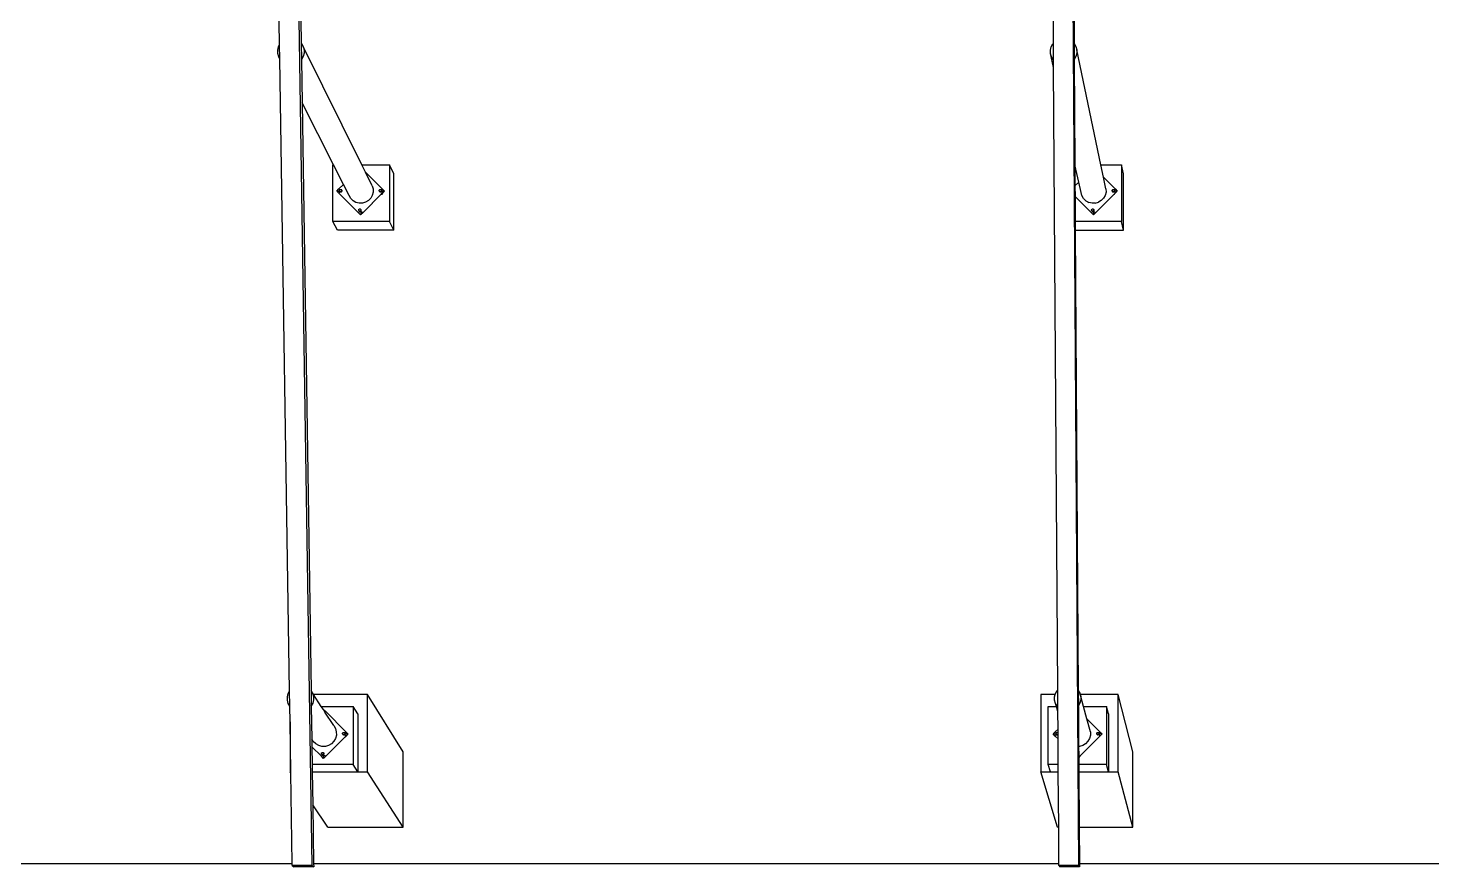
# Model space of a CAD drawing. Extents: x -1616 to 1629, y -1713 to 1708.
# Drawn here: x -571.8 to -75.1, y 666.4 to 963 of the extents above; entities that cross this region are included whole.
import ezdxf

# ---------------------------------------------------------------- set-up
doc = ezdxf.new("R2010")
doc.units = 0
doc.header["$MEASUREMENT"] = 0
doc.layers.get('0').update_dxf_attribs({"linetype": 'CONTINUOUS'})

msp = doc.modelspace()

# ---------------------------------------------------------------- linework, layer by layer
for p, q in [((-471.34, 666.84), (-487.32, 1707.98)), ((-200.1, 666.84), (-206.89, 1707.98)), ((-482.85, 956.99), (-486.38, 1184.23)), ((-477.88, 1131.37), (-475.22, 957.64)), ((-209.05, 957.62), (-210.12, 1116.12)), ((-202.69, 1102.55), (-201.75, 957.55)), ((-483.48, 955.21), (-483.18, 956.39)), ((-483.47, 953.98), (-483.48, 955.21)), ((-483.13, 952.8), (-483.47, 953.98)), ((-483.18, 956.39), (-482.85, 956.99)), ((-482.77, 952.19), (-482.85, 956.99)), ((-475.22, 957.64), (-475.13, 957.55)), ((-475.22, 957.64), (-475.13, 951.77)), ((-475.13, 957.55), (-474.51, 956.5)), ((-474.51, 956.5), (-474.18, 955.32)), ((-453.74, 914.63), (-474.51, 956.5)), ((-474.16, 954.1), (-474.46, 952.91)), ((-474.18, 955.32), (-474.16, 954.1)), ((-210.1, 955.21), (-209.8, 956.39)), ((-210.09, 953.98), (-210.1, 955.21)), ((-209.76, 952.8), (-210.09, 953.98)), ((-208.99, 949), (-210.09, 953.98)), ((-209.8, 956.39), (-209.2, 957.46)), ((-209.2, 957.46), (-209.05, 957.62)), ((-209.01, 951.63), (-209.05, 957.62)), ((-201.75, 957.55), (-201.13, 956.5)), ((-201.75, 957.55), (-201.71, 951.81)), ((-201.13, 956.5), (-200.8, 955.32)), ((-200.78, 954.1), (-201.08, 952.91)), ((-200.8, 955.32), (-200.78, 954.1)), ((-192.24, 914.63), (-200.8, 955.32)), ((-482.77, 952.19), (-483.13, 952.8)), ((-482.77, 952.08), (-483.13, 952.8)), ((-482.77, 952.08), (-482.77, 952.19)), ((-479.29, 728.63), (-482.77, 952.08)), ((-475.06, 951.84), (-475.13, 951.77)), ((-475.13, 951.77), (-474.9, 936.56)), ((-474.46, 952.91), (-475.06, 951.84)), ((-209.13, 951.75), (-209.76, 952.8)), ((-209.01, 951.63), (-209.13, 951.75)), ((-208.99, 949), (-209.01, 951.63)), ((-207.51, 729.03), (-208.99, 949)), ((-201.68, 951.84), (-201.71, 951.81)), ((-201.71, 951.81), (-201.47, 914.87)), ((-201.08, 952.91), (-201.68, 951.84)), ((-463.78, 914.63), (-474.9, 936.56)), ((-474.9, 936.56), (-471.72, 728.76)), ((-464.01, 914.63), (-463.78, 914.63)), ((-464.01, 894.62), (-464.01, 914.63)), ((-460.25, 907.68), (-463.78, 914.63)), ((-453.74, 914.63), (-444, 914.63)), ((-452.47, 912.07), (-453.74, 914.63)), ((-444, 914.63), (-444, 894.62)), ((-442.45, 911.43), (-444, 914.63)), ((-201.42, 914.63), (-201.47, 914.87)), ((-201.47, 914.87), (-201.47, 914.63)), ((-201.47, 914.63), (-201.42, 914.63)), ((-201.47, 914.63), (-201.42, 907.21)), ((-200.08, 908.55), (-201.42, 914.63)), ((-192.24, 914.63), (-184.94, 914.63)), ((-191.32, 910.23), (-192.24, 914.63)), ((-184.94, 914.63), (-184.94, 894.62)), ((-184.3, 911.43), (-184.94, 914.63)), ((-452.47, 912.07), (-446.49, 906.1)), ((-450.07, 907.25), (-452.47, 912.07)), ((-442.45, 891.49), (-442.45, 911.43)), ((-191.32, 910.23), (-187.19, 906.1)), ((-190.46, 906.13), (-191.32, 910.23)), ((-184.3, 891.49), (-184.3, 911.43)), ((-462.58, 905.36), (-461.83, 906.1)), ((-461.83, 904.62), (-462.58, 905.36)), ((-462.57, 905.34), (-462.58, 905.36)), ((-462.58, 905.36), (-461.57, 905.36)), ((-461.82, 904.59), (-462.57, 905.34)), ((-461.83, 906.1), (-460.25, 907.68)), ((-461.67, 905.88), (-461.83, 906.1)), ((-461.83, 904.62), (-461.67, 904.83)), ((-461.82, 904.59), (-461.83, 904.62)), ((-454.91, 897.69), (-461.83, 904.62)), ((-454.89, 897.67), (-461.82, 904.59)), ((-461.57, 905.66), (-461.67, 905.88)), ((-461.67, 904.83), (-461.56, 905.09)), ((-461.6, 905.53), (-461.59, 905.63)), ((-461.59, 905.42), (-461.6, 905.53)), ((-461.59, 905.63), (-461.57, 905.66)), ((-461.55, 905.32), (-461.59, 905.42)), ((-461.58, 905.41), (-461.58, 905.37)), ((-461.58, 905.37), (-461.57, 905.36)), ((-461.57, 905.66), (-461.55, 905.73)), ((-461.57, 905.36), (-461.56, 905.36)), ((-461.57, 905.36), (-461.53, 905.27)), ((-461.56, 905.09), (-461.53, 905.3)), ((-461.55, 905.73), (-461.48, 905.81)), ((-461.54, 905.32), (-461.55, 905.32)), ((-461.54, 905.32), (-461.54, 905.31)), ((-461.54, 905.31), (-461.54, 905.32)), ((-461.53, 905.31), (-461.54, 905.31)), ((-461.54, 905.31), (-461.53, 905.3)), ((-461.53, 905.31), (-461.54, 905.31)), ((-461.52, 905.28), (-461.53, 905.31)), ((-461.48, 905.24), (-461.53, 905.31)), ((-461.53, 905.31), (-461.53, 905.31)), ((-461.53, 905.3), (-461.53, 905.31)), ((-461.53, 905.3), (-461.52, 905.27)), ((-461.52, 905.28), (-461.53, 905.3)), ((-461.53, 905.3), (-461.53, 905.3)), ((-461.53, 905.27), (-461.48, 905.2)), ((-461.47, 905.21), (-461.52, 905.28)), ((-461.52, 905.27), (-461.46, 905.18)), ((-461.48, 905.81), (-461.4, 905.87)), ((-461.45, 905.22), (-461.48, 905.24)), ((-461.48, 905.2), (-461.47, 905.19)), ((-461.47, 905.21), (-461.45, 905.22)), ((-461.46, 905.2), (-461.47, 905.21)), ((-461.47, 905.19), (-461.38, 905.12)), ((-461.47, 905.19), (-461.47, 905.19)), ((-461.38, 905.13), (-461.46, 905.2)), ((-461.46, 905.18), (-461.37, 905.12)), ((-461.4, 905.18), (-461.45, 905.22)), ((-461.4, 905.87), (-461.3, 905.91)), ((-461.3, 905.14), (-461.4, 905.18)), ((-461.28, 905.09), (-461.38, 905.13)), ((-461.38, 905.12), (-461.28, 905.08)), ((-461.27, 905.08), (-461.37, 905.12)), ((-461.3, 905.91), (-461.2, 905.93)), ((-461.2, 905.12), (-461.3, 905.14)), ((-461.17, 905.08), (-461.28, 905.09)), ((-461.28, 905.08), (-461.28, 905.08)), ((-461.28, 905.08), (-461.17, 905.07)), ((-461.27, 905.08), (-461.16, 905.06)), ((-461.2, 905.93), (-461.09, 905.91)), ((-461.09, 905.14), (-461.2, 905.12)), ((-461.17, 905.08), (-461.17, 905.13)), ((-461.07, 905.09), (-461.17, 905.08)), ((-461.17, 905.08), (-461.17, 905.08)), ((-461.17, 905.07), (-461.07, 905.08)), ((-461.17, 905.07), (-461.17, 905.08)), ((-461.16, 905.06), (-461.05, 905.08)), ((-461.09, 905.91), (-461, 905.87)), ((-461, 905.18), (-461.09, 905.14)), ((-460.98, 905.13), (-461.07, 905.09)), ((-461.07, 905.08), (-460.97, 905.12)), ((-461.05, 905.08), (-460.95, 905.12)), ((-461, 905.87), (-460.91, 905.81)), ((-460.91, 905.24), (-461, 905.18)), ((-460.98, 905.13), (-460.89, 905.2)), ((-460.97, 905.12), (-460.88, 905.19)), ((-460.95, 905.12), (-460.87, 905.18)), ((-460.91, 905.81), (-460.91, 905.8)), ((-460.87, 905.77), (-460.91, 905.8)), ((-460.91, 905.8), (-460.85, 905.73)), ((-460.85, 905.32), (-460.91, 905.24)), ((-460.82, 905.28), (-460.89, 905.2)), ((-460.81, 905.69), (-460.88, 905.78)), ((-460.88, 905.19), (-460.81, 905.27)), ((-460.83, 905.68), (-460.85, 905.73)), ((-460.85, 905.73), (-460.84, 905.69)), ((-460.81, 905.42), (-460.85, 905.32)), ((-460.84, 905.69), (-460.83, 905.68)), ((-460.84, 905.69), (-460.81, 905.63)), ((-460.83, 905.68), (-460.79, 905.59)), ((-460.82, 905.28), (-460.79, 905.37)), ((-460.77, 905.59), (-460.81, 905.69)), ((-460.81, 905.63), (-460.79, 905.53)), ((-460.79, 905.53), (-460.81, 905.42)), ((-460.81, 905.27), (-460.77, 905.37)), ((-460.79, 905.59), (-460.77, 905.48)), ((-460.77, 905.48), (-460.79, 905.38)), ((-460.79, 905.37), (-460.79, 905.38)), ((-460.76, 905.48), (-460.77, 905.59)), ((-460.77, 905.37), (-460.76, 905.48)), ((-460.77, 905.37), (-460.77, 905.37)), ((-458.26, 903.74), (-460.25, 907.68)), ((-446.49, 904.62), (-453.42, 897.69)), ((-446.86, 904.22), (-453.41, 897.67)), ((-450.07, 907.25), (-449.76, 906.13)), ((-449.74, 904.96), (-450.03, 903.84)), ((-449.76, 906.13), (-449.74, 904.96)), ((-447.6, 905.51), (-447.58, 905.62)), ((-447.58, 905.41), (-447.6, 905.51)), ((-447.58, 905.62), (-447.54, 905.71)), ((-447.54, 905.31), (-447.58, 905.41)), ((-447.58, 905.4), (-447.57, 905.36)), ((-447.57, 905.36), (-447.53, 905.26)), ((-447.54, 905.71), (-447.48, 905.8)), ((-447.52, 905.27), (-447.54, 905.31)), ((-447.53, 905.3), (-447.54, 905.31)), ((-447.52, 905.27), (-447.53, 905.3)), ((-447.48, 905.23), (-447.53, 905.3)), ((-447.53, 905.26), (-447.47, 905.19)), ((-447.46, 905.2), (-447.52, 905.27)), ((-447.48, 905.8), (-447.39, 905.86)), ((-447.45, 905.21), (-447.48, 905.23)), ((-447.47, 905.19), (-447.48, 905.18)), ((-447.48, 905.18), (-447.47, 905.18)), ((-447.46, 905.2), (-447.47, 905.19)), ((-447.47, 905.19), (-447.47, 905.18)), ((-447.47, 905.18), (-447.39, 905.12)), ((-447.47, 905.18), (-447.47, 905.17)), ((-447.47, 905.17), (-447.38, 905.11)), ((-447.45, 905.21), (-447.46, 905.2)), ((-447.46, 905.18), (-447.46, 905.2)), ((-447.37, 905.12), (-447.46, 905.18)), ((-447.39, 905.16), (-447.45, 905.21)), ((-447.39, 905.86), (-447.3, 905.9)), ((-447.3, 905.12), (-447.39, 905.16)), ((-447.39, 905.12), (-447.29, 905.08)), ((-447.38, 905.11), (-447.28, 905.07)), ((-447.28, 905.08), (-447.37, 905.12)), ((-447.3, 905.9), (-447.19, 905.91)), ((-447.19, 905.11), (-447.3, 905.12)), ((-447.29, 905.08), (-447.18, 905.06)), ((-447.17, 905.07), (-447.28, 905.08)), ((-447.28, 905.07), (-447.17, 905.05)), ((-447.19, 905.91), (-447.09, 905.9)), ((-447.09, 905.12), (-447.19, 905.11)), ((-447.18, 905.06), (-447.17, 905.06)), ((-447.17, 905.07), (-447.17, 905.11)), ((-447.07, 905.08), (-447.17, 905.07)), ((-447.17, 905.06), (-447.07, 905.08)), ((-447.17, 905.06), (-447.17, 905.07)), ((-447.17, 905.05), (-447.06, 905.07)), ((-447.17, 905.05), (-447.17, 905.06)), ((-447.09, 905.9), (-446.99, 905.86)), ((-446.99, 905.16), (-447.09, 905.12)), ((-446.97, 905.12), (-447.07, 905.08)), ((-447.07, 905.08), (-447.07, 905.08)), ((-447.06, 905.07), (-446.96, 905.11)), ((-446.99, 905.86), (-446.91, 905.8)), ((-446.91, 905.23), (-446.99, 905.16)), ((-446.97, 905.12), (-446.89, 905.18)), ((-446.96, 905.11), (-446.88, 905.17)), ((-446.91, 905.8), (-446.89, 905.78)), ((-446.84, 905.31), (-446.91, 905.23)), ((-446.89, 905.77), (-446.89, 905.78)), ((-446.89, 905.78), (-446.84, 905.71)), ((-446.82, 905.69), (-446.89, 905.77)), ((-446.82, 905.27), (-446.89, 905.18)), ((-446.81, 905.68), (-446.88, 905.76)), ((-446.88, 905.17), (-446.81, 905.26)), ((-446.48, 904.59), (-446.86, 904.22)), ((-446.86, 904.22), (-446.76, 904.21)), ((-446.82, 905.67), (-446.84, 905.71)), ((-446.84, 905.71), (-446.83, 905.68)), ((-446.8, 905.41), (-446.84, 905.31)), ((-446.83, 905.68), (-446.82, 905.67)), ((-446.83, 905.68), (-446.8, 905.62)), ((-446.78, 905.59), (-446.82, 905.69)), ((-446.82, 905.67), (-446.78, 905.57)), ((-446.8, 905.33), (-446.82, 905.27)), ((-446.77, 905.58), (-446.81, 905.68)), ((-446.81, 905.26), (-446.77, 905.36)), ((-446.8, 905.62), (-446.79, 905.51)), ((-446.78, 905.53), (-446.8, 905.36)), ((-446.79, 905.51), (-446.8, 905.41)), ((-446.8, 905.36), (-446.8, 905.33)), ((-446.78, 905.36), (-446.8, 905.33)), ((-446.8, 905.33), (-446.76, 905.09)), ((-446.78, 905.36), (-446.79, 905.36)), ((-446.77, 905.55), (-446.78, 905.59)), ((-446.78, 905.57), (-446.78, 905.53)), ((-446.77, 905.55), (-446.78, 905.53)), ((-446.78, 905.53), (-446.77, 905.47)), ((-446.78, 905.37), (-446.76, 905.48)), ((-446.77, 905.47), (-446.78, 905.36)), ((-446.78, 905.36), (-446.78, 905.37)), ((-446.78, 905.36), (-446.78, 905.36)), ((-446.77, 905.36), (-446.78, 905.36)), ((-446.76, 905.63), (-446.77, 905.55)), ((-446.75, 905.47), (-446.77, 905.58)), ((-446.76, 905.48), (-446.77, 905.55)), ((-446.77, 905.36), (-446.75, 905.47)), ((-445.75, 905.36), (-446.77, 905.36)), ((-446.77, 905.36), (-446.77, 905.36)), ((-446.66, 905.88), (-446.76, 905.63)), ((-446.76, 905.09), (-446.66, 904.83)), ((-446.76, 904.21), (-446.65, 904.22)), ((-446.49, 906.1), (-446.66, 905.88)), ((-446.66, 904.83), (-446.49, 904.62)), ((-446.65, 904.22), (-446.55, 904.26)), ((-446.55, 904.26), (-446.46, 904.33)), ((-446.49, 906.1), (-445.75, 905.36)), ((-445.75, 905.36), (-446.49, 904.62)), ((-446.48, 904.59), (-446.49, 904.62)), ((-446.36, 904.72), (-446.48, 904.59)), ((-446.46, 904.33), (-446.4, 904.41)), ((-446.4, 904.41), (-446.38, 904.46)), ((-446.38, 904.46), (-446.36, 904.52)), ((-445.74, 905.34), (-446.36, 904.72)), ((-446.34, 904.62), (-446.36, 904.72)), ((-446.36, 904.52), (-446.34, 904.62)), ((-445.74, 905.34), (-445.75, 905.36)), ((-201.42, 907.21), (-200.08, 908.55)), ((-201.42, 907.21), (-201.4, 903.48)), ((-199.27, 904.85), (-200.08, 908.55)), ((-198.95, 903.74), (-199.27, 904.85)), ((-187.19, 904.62), (-194.12, 897.69)), ((-187.54, 904.24), (-194.12, 897.67)), ((-190.44, 904.96), (-190.73, 903.84)), ((-190.46, 906.13), (-190.44, 904.96)), ((-188.28, 905.51), (-188.29, 905.47)), ((-188.29, 905.47), (-188.27, 905.36)), ((-188.28, 905.51), (-188.27, 905.62)), ((-188.27, 905.41), (-188.28, 905.51)), ((-188.27, 905.62), (-188.23, 905.71)), ((-188.26, 905.36), (-188.27, 905.41)), ((-188.26, 905.4), (-188.27, 905.41)), ((-188.27, 905.36), (-188.23, 905.26)), ((-188.26, 905.36), (-188.26, 905.4)), ((-188.23, 905.31), (-188.26, 905.4)), ((-188.22, 905.27), (-188.26, 905.36)), ((-188.23, 905.71), (-188.16, 905.8)), ((-188.16, 905.23), (-188.23, 905.31)), ((-188.23, 905.26), (-188.17, 905.19)), ((-188.16, 905.2), (-188.22, 905.27)), ((-188.16, 905.2), (-188.17, 905.19)), ((-188.17, 905.19), (-188.17, 905.18)), ((-188.17, 905.19), (-188.17, 905.18)), ((-188.17, 905.18), (-188.17, 905.18)), ((-188.17, 905.18), (-188.09, 905.12)), ((-188.17, 905.18), (-188.16, 905.17)), ((-188.16, 905.8), (-188.08, 905.86)), ((-188.14, 905.21), (-188.16, 905.23)), ((-188.14, 905.21), (-188.16, 905.2)), ((-188.15, 905.18), (-188.16, 905.2)), ((-188.16, 905.17), (-188.08, 905.11)), ((-188.07, 905.12), (-188.15, 905.18)), ((-188.08, 905.16), (-188.14, 905.21)), ((-188.09, 905.12), (-187.99, 905.08)), ((-188.08, 905.86), (-187.98, 905.9)), ((-187.98, 905.12), (-188.08, 905.16)), ((-188.08, 905.11), (-187.98, 905.07)), ((-187.97, 905.08), (-188.07, 905.12)), ((-187.99, 905.08), (-187.88, 905.06)), ((-187.98, 905.9), (-187.88, 905.91)), ((-187.88, 905.11), (-187.98, 905.12)), ((-187.98, 905.07), (-187.87, 905.05)), ((-187.87, 905.07), (-187.97, 905.08)), ((-187.88, 905.91), (-187.77, 905.9)), ((-187.77, 905.12), (-187.88, 905.11)), ((-187.88, 905.06), (-187.87, 905.06)), ((-187.87, 905.07), (-187.87, 905.11)), ((-187.77, 905.08), (-187.87, 905.07)), ((-187.87, 905.06), (-187.77, 905.08)), ((-187.87, 905.06), (-187.87, 905.07)), ((-187.87, 905.05), (-187.76, 905.07)), ((-187.87, 905.05), (-187.87, 905.06)), ((-187.77, 905.9), (-187.68, 905.86)), ((-187.68, 905.16), (-187.77, 905.12)), ((-187.67, 905.12), (-187.77, 905.08)), ((-187.77, 905.08), (-187.77, 905.08)), ((-187.76, 905.07), (-187.66, 905.11)), ((-187.68, 905.86), (-187.59, 905.8)), ((-187.59, 905.23), (-187.68, 905.16)), ((-187.67, 905.12), (-187.59, 905.18)), ((-187.66, 905.11), (-187.58, 905.17)), ((-187.59, 905.8), (-187.53, 905.71)), ((-187.53, 905.31), (-187.59, 905.23)), ((-187.52, 905.27), (-187.59, 905.18)), ((-187.58, 905.17), (-187.51, 905.26)), ((-187.32, 904.46), (-187.54, 904.24)), ((-187.54, 904.24), (-187.49, 904.26)), ((-187.53, 905.71), (-187.52, 905.69)), ((-187.49, 905.4), (-187.53, 905.31)), ((-187.52, 905.69), (-187.49, 905.62)), ((-187.51, 905.68), (-187.52, 905.69)), ((-187.5, 905.33), (-187.52, 905.27)), ((-187.47, 905.58), (-187.51, 905.68)), ((-187.51, 905.26), (-187.47, 905.36)), ((-187.49, 905.4), (-187.5, 905.36)), ((-187.5, 905.36), (-187.5, 905.33)), ((-187.48, 905.36), (-187.5, 905.33)), ((-187.5, 905.33), (-187.46, 905.09)), ((-187.48, 905.57), (-187.49, 905.62)), ((-187.48, 905.59), (-187.49, 905.62)), ((-187.49, 905.62), (-187.49, 905.58)), ((-187.49, 905.58), (-187.48, 905.57)), ((-187.49, 905.58), (-187.48, 905.52)), ((-187.48, 905.51), (-187.49, 905.41)), ((-187.49, 905.41), (-187.49, 905.4)), ((-187.48, 905.36), (-187.49, 905.36)), ((-187.49, 904.26), (-187.41, 904.33)), ((-187.47, 905.55), (-187.48, 905.59)), ((-187.48, 905.57), (-187.48, 905.53)), ((-187.47, 905.55), (-187.48, 905.53)), ((-187.48, 905.53), (-187.47, 905.47)), ((-187.48, 905.53), (-187.48, 905.52)), ((-187.48, 905.52), (-187.48, 905.51)), ((-187.48, 905.37), (-187.46, 905.48)), ((-187.47, 905.47), (-187.48, 905.36)), ((-187.48, 905.36), (-187.48, 905.37)), ((-187.48, 905.36), (-187.48, 905.36)), ((-187.47, 905.36), (-187.48, 905.36)), ((-187.46, 905.63), (-187.47, 905.55)), ((-187.45, 905.47), (-187.47, 905.58)), ((-187.46, 905.48), (-187.47, 905.55)), ((-187.47, 905.36), (-187.45, 905.47)), ((-186.45, 905.36), (-187.47, 905.36)), ((-187.47, 905.36), (-187.47, 905.36)), ((-187.36, 905.88), (-187.46, 905.63)), ((-187.46, 905.09), (-187.36, 904.83)), ((-187.41, 904.33), (-187.34, 904.41)), ((-187.19, 906.1), (-187.36, 905.88)), ((-187.36, 904.83), (-187.19, 904.62)), ((-187.34, 904.41), (-187.32, 904.46)), ((-187.19, 904.59), (-187.32, 904.46)), ((-187.19, 906.1), (-186.45, 905.36)), ((-186.45, 905.36), (-187.19, 904.62)), ((-186.45, 905.34), (-187.19, 904.59)), ((-187.19, 904.59), (-187.19, 904.62)), ((-186.45, 905.34), (-186.45, 905.36)), ((-457.66, 902.74), (-458.26, 903.74)), ((-456.83, 901.93), (-457.66, 902.74)), ((-455.82, 901.36), (-456.83, 901.93)), ((-454.69, 901.07), (-455.82, 901.36)), ((-453.53, 901.08), (-454.69, 901.07)), ((-454.66, 898.98), (-454.56, 899.02)), ((-454.56, 899.02), (-454.46, 899.04)), ((-454.46, 899.04), (-454.35, 899.02)), ((-454.35, 899.02), (-454.26, 898.98)), ((-452.41, 901.4), (-453.53, 901.08)), ((-451.41, 901.99), (-452.41, 901.4)), ((-450.6, 902.82), (-451.41, 901.99)), ((-450.03, 903.84), (-450.6, 902.82)), ((-195.6, 897.69), (-201.4, 903.48)), ((-201.4, 903.48), (-201.4, 903.47)), ((-195.6, 897.67), (-201.4, 903.47)), ((-201.4, 903.47), (-201.34, 894.62)), ((-198.36, 902.74), (-198.95, 903.74)), ((-197.53, 901.93), (-198.36, 902.74)), ((-197.53, 901.93), (-196.51, 901.36)), ((-195.39, 901.07), (-196.51, 901.36)), ((-194.23, 901.08), (-195.39, 901.07)), ((-195.34, 898.98), (-195.25, 899.02)), ((-195.25, 899.02), (-195.14, 899.04)), ((-195.14, 899.04), (-195.04, 899.02)), ((-195.04, 899.02), (-194.94, 898.98)), ((-194.23, 901.08), (-193.11, 901.4)), ((-192.11, 901.99), (-193.11, 901.4)), ((-191.3, 902.82), (-192.11, 901.99)), ((-190.73, 903.84), (-191.3, 902.82)), ((-462.39, 891.49), (-464.01, 894.62)), ((-444, 894.62), (-464.01, 894.62)), ((-454.69, 897.85), (-454.91, 897.69)), ((-454.89, 897.67), (-454.91, 897.69)), ((-454.16, 896.95), (-454.91, 897.69)), ((-454.15, 896.92), (-454.89, 897.67)), ((-454.86, 898.64), (-454.85, 898.74)), ((-454.85, 898.53), (-454.86, 898.64)), ((-454.85, 898.74), (-454.81, 898.84)), ((-454.84, 898.52), (-454.85, 898.53)), ((-454.84, 898.52), (-454.84, 898.48)), ((-454.81, 898.44), (-454.84, 898.52)), ((-454.84, 898.48), (-454.8, 898.38)), ((-454.81, 898.84), (-454.74, 898.92)), ((-454.78, 898.39), (-454.81, 898.44)), ((-454.8, 898.42), (-454.81, 898.44)), ((-454.78, 898.39), (-454.8, 898.42)), ((-454.74, 898.35), (-454.8, 898.42)), ((-454.8, 898.38), (-454.73, 898.3)), ((-454.72, 898.31), (-454.78, 898.39)), ((-454.74, 898.92), (-454.66, 898.98)), ((-454.66, 898.29), (-454.74, 898.35)), ((-454.73, 898.3), (-454.64, 898.23)), ((-454.64, 898.24), (-454.72, 898.31)), ((-454.44, 897.96), (-454.69, 897.85)), ((-454.56, 898.25), (-454.66, 898.29)), ((-454.54, 898.2), (-454.64, 898.24)), ((-454.64, 898.23), (-454.54, 898.19)), ((-454.46, 898.23), (-454.56, 898.25)), ((-454.43, 898.19), (-454.54, 898.2)), ((-454.54, 898.19), (-454.43, 898.18)), ((-454.35, 898.25), (-454.46, 898.23)), ((-454.16, 897.99), (-454.44, 897.96)), ((-454.43, 898.19), (-454.43, 898.24)), ((-454.33, 898.2), (-454.43, 898.19)), ((-454.43, 898.18), (-454.33, 898.19)), ((-454.43, 898.18), (-454.43, 898.19)), ((-454.26, 898.29), (-454.35, 898.25)), ((-454.23, 898.24), (-454.33, 898.2)), ((-454.33, 898.19), (-454.23, 898.23)), ((-454.26, 898.98), (-454.17, 898.92)), ((-454.17, 898.35), (-454.26, 898.29)), ((-454.15, 898.31), (-454.23, 898.24)), ((-454.23, 898.23), (-454.14, 898.3)), ((-454.17, 898.92), (-454.11, 898.84)), ((-454.11, 898.44), (-454.17, 898.35)), ((-453.89, 897.96), (-454.16, 897.99)), ((-453.42, 897.69), (-454.16, 896.95)), ((-454.15, 896.92), (-454.16, 896.95)), ((-454.09, 898.39), (-454.15, 898.31)), ((-453.41, 897.67), (-454.15, 896.92)), ((-454.07, 898.8), (-454.14, 898.89)), ((-454.14, 898.3), (-454.07, 898.38)), ((-454.14, 898.3), (-454.14, 896.95)), ((-454.09, 898.79), (-454.11, 898.84)), ((-454.11, 898.84), (-454.1, 898.8)), ((-454.07, 898.53), (-454.11, 898.44)), ((-454.1, 898.8), (-454.09, 898.79)), ((-454.1, 898.8), (-454.07, 898.74)), ((-454.09, 898.79), (-454.05, 898.7)), ((-454.05, 898.49), (-454.09, 898.39)), ((-454.03, 898.7), (-454.07, 898.8)), ((-454.07, 898.74), (-454.05, 898.64)), ((-454.05, 898.64), (-454.07, 898.53)), ((-454.07, 898.38), (-454.03, 898.48)), ((-454.05, 898.7), (-454.03, 898.59)), ((-454.03, 898.59), (-454.05, 898.49)), ((-454.02, 898.59), (-454.03, 898.7)), ((-454.03, 898.48), (-454.02, 898.59)), ((-453.64, 897.85), (-453.89, 897.96)), ((-453.42, 897.69), (-453.64, 897.85)), ((-453.41, 897.67), (-453.42, 897.69)), ((-442.45, 891.49), (-444, 894.62)), ((-184.94, 894.62), (-201.34, 894.62)), ((-201.34, 894.62), (-201.32, 891.49)), ((-195.39, 897.85), (-195.6, 897.69)), ((-195.6, 897.67), (-195.6, 897.69)), ((-194.86, 896.95), (-195.6, 897.69)), ((-194.86, 896.92), (-195.6, 897.67)), ((-195.55, 898.64), (-195.53, 898.74)), ((-195.54, 898.63), (-195.55, 898.64)), ((-195.54, 898.63), (-195.55, 898.59)), ((-195.55, 898.59), (-195.54, 898.48)), ((-195.53, 898.53), (-195.54, 898.63)), ((-195.54, 898.48), (-195.49, 898.38)), ((-195.53, 898.74), (-195.49, 898.84)), ((-195.52, 898.49), (-195.53, 898.53)), ((-195.53, 898.52), (-195.53, 898.53)), ((-195.52, 898.49), (-195.53, 898.52)), ((-195.49, 898.44), (-195.53, 898.52)), ((-195.48, 898.39), (-195.52, 898.49)), ((-195.49, 898.84), (-195.43, 898.92)), ((-195.43, 898.35), (-195.49, 898.44)), ((-195.49, 898.38), (-195.43, 898.3)), ((-195.42, 898.31), (-195.48, 898.39)), ((-195.43, 898.92), (-195.34, 898.98)), ((-195.34, 898.29), (-195.43, 898.35)), ((-195.43, 898.3), (-195.34, 898.23)), ((-195.33, 898.24), (-195.42, 898.31)), ((-195.13, 897.96), (-195.39, 897.85)), ((-195.25, 898.25), (-195.34, 898.29)), ((-195.34, 898.23), (-195.24, 898.19)), ((-195.24, 898.2), (-195.33, 898.24)), ((-195.14, 898.23), (-195.25, 898.25)), ((-195.13, 898.19), (-195.24, 898.2)), ((-195.24, 898.19), (-195.13, 898.18)), ((-195.04, 898.25), (-195.14, 898.23)), ((-195.13, 898.19), (-195.13, 898.24)), ((-195.03, 898.2), (-195.13, 898.19)), ((-195.13, 898.18), (-195.03, 898.19)), ((-195.13, 898.18), (-195.13, 898.19)), ((-194.86, 897.99), (-195.13, 897.96)), ((-194.94, 898.29), (-195.04, 898.25)), ((-194.93, 898.24), (-195.03, 898.2)), ((-195.03, 898.19), (-194.93, 898.23)), ((-194.94, 898.98), (-194.86, 898.92)), ((-194.86, 898.35), (-194.94, 898.29)), ((-194.85, 898.31), (-194.93, 898.24)), ((-194.93, 898.23), (-194.84, 898.3)), ((-194.86, 898.92), (-194.79, 898.84)), ((-194.79, 898.44), (-194.86, 898.35)), ((-194.59, 897.96), (-194.86, 897.99)), ((-194.12, 897.69), (-194.86, 896.95)), ((-194.12, 897.67), (-194.86, 896.92)), ((-194.86, 896.92), (-194.86, 896.95)), ((-194.79, 898.39), (-194.85, 898.31)), ((-194.84, 898.3), (-194.77, 898.38)), ((-194.84, 898.3), (-194.84, 896.95)), ((-194.79, 898.84), (-194.79, 898.82)), ((-194.77, 898.8), (-194.79, 898.82)), ((-194.79, 898.82), (-194.75, 898.74)), ((-194.75, 898.53), (-194.79, 898.44)), ((-194.74, 898.49), (-194.79, 898.39)), ((-194.73, 898.7), (-194.77, 898.8)), ((-194.77, 898.38), (-194.73, 898.48)), ((-194.74, 898.7), (-194.75, 898.74)), ((-194.75, 898.74), (-194.75, 898.71)), ((-194.75, 898.71), (-194.74, 898.7)), ((-194.75, 898.71), (-194.74, 898.64)), ((-194.74, 898.64), (-194.75, 898.53)), ((-194.74, 898.7), (-194.73, 898.59)), ((-194.73, 898.59), (-194.74, 898.49)), ((-194.72, 898.59), (-194.73, 898.7)), ((-194.73, 898.48), (-194.72, 898.59)), ((-194.34, 897.85), (-194.59, 897.96)), ((-194.12, 897.69), (-194.34, 897.85)), ((-194.12, 897.67), (-194.12, 897.69)), ((-184.3, 891.49), (-184.94, 894.62)), ((-442.45, 891.49), (-462.39, 891.49)), ((-201.32, 891.49), (-200.26, 728.76)), ((-201.32, 891.49), (-184.3, 891.49)), ((-480.09, 726.56), (-479.79, 727.74)), ((-480.07, 725.34), (-480.09, 726.56)), ((-479.75, 724.17), (-480.07, 725.34)), ((-479.79, 727.74), (-479.29, 728.63)), ((-479.21, 723.26), (-479.29, 728.63)), ((-471.72, 728.75), (-471.73, 728.77)), ((-471.72, 728.76), (-471.72, 728.75)), ((-470.81, 727.37), (-471.72, 728.76)), ((-471.72, 728.75), (-471.63, 723.39)), ((-471.72, 728.75), (-471.72, 728.75)), ((-471.72, 728.75), (-471.18, 727.84)), ((-471.18, 727.84), (-470.85, 726.67)), ((-470.83, 725.46), (-471.13, 724.28)), ((-470.85, 726.67), (-470.83, 725.46)), ((-451.76, 727.37), (-470.81, 727.37)), ((-468.07, 723.13), (-470.81, 727.37)), ((-451.76, 700.01), (-451.76, 727.37)), ((-439.12, 707.02), (-451.76, 727.37)), ((-208.42, 727.37), (-213.54, 727.37)), ((-213.54, 727.37), (-213.54, 700.01)), ((-208.63, 726.56), (-208.42, 727.37)), ((-208.61, 725.34), (-208.63, 726.56)), ((-208.27, 724.15), (-208.61, 725.34)), ((-208.28, 724.17), (-208.61, 725.34)), ((-208.42, 727.37), (-208.33, 727.74)), ((-208.33, 727.74), (-207.73, 728.8)), ((-207.73, 728.8), (-207.51, 729.03)), ((-207.47, 722.93), (-207.51, 729.03)), ((-200.27, 728.77), (-200.26, 728.76)), ((-200.26, 728.76), (-199.72, 727.84)), ((-200.26, 728.75), (-200.23, 723.29)), ((-199.59, 727.37), (-199.72, 727.84)), ((-199.72, 727.84), (-199.58, 727.37)), ((-199.37, 725.46), (-199.67, 724.28)), ((-199.58, 727.37), (-199.59, 727.37)), ((-199.39, 726.64), (-199.59, 727.37)), ((-186.18, 727.37), (-199.58, 727.37)), ((-199.58, 727.37), (-199.39, 726.67)), ((-199.39, 726.67), (-199.39, 726.64)), ((-198.42, 723.13), (-199.39, 726.67)), ((-199.39, 726.64), (-199.37, 725.46)), ((-186.18, 700.01), (-186.18, 727.37)), ((-180.97, 707.02), (-186.18, 727.37)), ((-479.21, 723.26), (-479.75, 724.17)), ((-479.12, 717.66), (-479.21, 723.26)), ((-471.63, 723.39), (-471.73, 723.22)), ((-471.13, 724.28), (-471.63, 723.39)), ((-471.63, 723.06), (-471.45, 711.55)), ((-468.07, 723.13), (-456.83, 723.13)), ((-467.35, 722.01), (-468.07, 723.13)), ((-467.35, 722.01), (-467.3, 722.06)), ((-466.77, 721.12), (-467.35, 722.01)), ((-467.3, 722.06), (-466.53, 721.3)), ((-467.3, 722.06), (-467.3, 721.93)), ((-466.77, 721.12), (-466.76, 721.12)), ((-463.7, 716.37), (-466.77, 721.12)), ((-466.76, 721.12), (-466.53, 721.3)), ((-466.53, 721.3), (-459.4, 714.17)), ((-456.83, 723.13), (-456.83, 702.54)), ((-455.18, 720.53), (-456.83, 723.13)), ((-455.18, 720.53), (-455.18, 700.01)), ((-210.88, 723.13), (-207.98, 723.13)), ((-210.88, 702.54), (-210.88, 723.13)), ((-208.27, 724.15), (-208.28, 724.17)), ((-207.98, 723.13), (-208.28, 724.17)), ((-207.66, 723.13), (-208.27, 724.15)), ((-207.46, 721.29), (-207.98, 723.13)), ((-207.47, 722.93), (-207.66, 723.13)), ((-207.46, 721.29), (-207.47, 722.93)), ((-207.41, 715.14), (-207.46, 721.29)), ((-200.23, 723.29), (-200.27, 723.22)), ((-199.67, 724.28), (-200.23, 723.29)), ((-200.23, 723.06), (-200.13, 709)), ((-198.42, 723.13), (-190.29, 723.13)), ((-197.22, 718.79), (-198.42, 723.13)), ((-190.29, 723.13), (-190.29, 702.54)), ((-189.6, 720.53), (-190.29, 723.13)), ((-189.6, 720.53), (-189.6, 700.01)), ((-479.12, 717.66), (-479.12, 700.01)), ((-478.84, 700.01), (-479.12, 717.66)), ((-463.7, 716.37), (-463.09, 715.35)), ((-463.09, 715.35), (-462.76, 714.19)), ((-197.22, 718.79), (-192.61, 714.17)), ((-195.96, 714.19), (-197.22, 718.79)), ((-470.9, 710.71), (-471.45, 711.55)), ((-471.45, 711.55), (-471.41, 708.86)), ((-470.04, 709.87), (-470.9, 710.71)), ((-459.4, 712.64), (-466.53, 705.51)), ((-459.6, 712.41), (-466.52, 705.49)), ((-463.63, 710.8), (-464.46, 709.94)), ((-463.04, 711.84), (-463.63, 710.8)), ((-462.75, 713), (-463.04, 711.84)), ((-462.76, 714.19), (-462.75, 713)), ((-460.54, 713.55), (-460.52, 713.66)), ((-460.52, 713.45), (-460.54, 713.55)), ((-460.52, 713.66), (-460.48, 713.76)), ((-460.48, 713.35), (-460.52, 713.45)), ((-460.52, 713.43), (-460.52, 713.41)), ((-460.52, 713.41), (-460.47, 713.3)), ((-460.48, 713.76), (-460.42, 713.85)), ((-460.46, 713.31), (-460.48, 713.35)), ((-460.47, 713.32), (-460.48, 713.35)), ((-460.46, 713.31), (-460.47, 713.32)), ((-460.42, 713.26), (-460.47, 713.32)), ((-460.47, 713.3), (-460.41, 713.23)), ((-460.4, 713.24), (-460.46, 713.31)), ((-460.42, 713.85), (-460.33, 713.91)), ((-460.4, 713.24), (-460.42, 713.26)), ((-460.41, 713.23), (-460.42, 713.22)), ((-460.42, 713.22), (-460.41, 713.22)), ((-460.4, 713.24), (-460.41, 713.23)), ((-460.41, 713.23), (-460.41, 713.22)), ((-460.41, 713.22), (-460.33, 713.16)), ((-460.41, 713.22), (-460.4, 713.21)), ((-460.4, 713.24), (-460.4, 713.24)), ((-460.39, 713.22), (-460.4, 713.24)), ((-460.33, 713.19), (-460.4, 713.24)), ((-460.4, 713.21), (-460.32, 713.15)), ((-460.31, 713.16), (-460.39, 713.22)), ((-460.33, 713.91), (-460.23, 713.95)), ((-460.23, 713.15), (-460.33, 713.19)), ((-460.33, 713.16), (-460.22, 713.11)), ((-460.32, 713.15), (-460.21, 713.1)), ((-460.21, 713.12), (-460.31, 713.16)), ((-460.23, 713.95), (-460.13, 713.97)), ((-460.13, 713.14), (-460.23, 713.15)), ((-460.22, 713.11), (-460.11, 713.1)), ((-460.1, 713.1), (-460.21, 713.12)), ((-460.21, 713.1), (-460.1, 713.09)), ((-460.13, 713.97), (-460.02, 713.95)), ((-460.02, 713.15), (-460.13, 713.14)), ((-460.11, 713.1), (-460.1, 713.1)), ((-460.1, 713.1), (-460.1, 713.14)), ((-459.99, 713.12), (-460.1, 713.1)), ((-460.1, 713.1), (-460, 713.11)), ((-460.1, 713.1), (-460.1, 713.1)), ((-460.1, 713.09), (-459.99, 713.1)), ((-460.1, 713.09), (-460.1, 713.1)), ((-460.02, 713.95), (-459.92, 713.91)), ((-459.92, 713.19), (-460.02, 713.15)), ((-460, 713.11), (-459.99, 713.12)), ((-459.9, 713.16), (-459.99, 713.12)), ((-459.99, 713.1), (-459.89, 713.15)), ((-459.92, 713.91), (-459.91, 713.9)), ((-459.83, 713.26), (-459.92, 713.19)), ((-459.9, 713.9), (-459.91, 713.9)), ((-459.91, 713.9), (-459.83, 713.85)), ((-459.81, 713.83), (-459.9, 713.9)), ((-459.9, 713.16), (-459.81, 713.22)), ((-459.89, 713.15), (-459.8, 713.21)), ((-459.83, 713.85), (-459.77, 713.76)), ((-459.77, 713.35), (-459.83, 713.26)), ((-459.74, 713.74), (-459.81, 713.83)), ((-459.81, 713.22), (-459.74, 713.31)), ((-459.73, 713.73), (-459.8, 713.82)), ((-459.8, 713.21), (-459.73, 713.3)), ((-459.74, 713.72), (-459.77, 713.76)), ((-459.77, 713.76), (-459.76, 713.75)), ((-459.73, 713.45), (-459.77, 713.35)), ((-459.76, 713.75), (-459.74, 713.72)), ((-459.76, 713.75), (-459.73, 713.66)), ((-459.7, 713.64), (-459.74, 713.74)), ((-459.74, 713.72), (-459.7, 713.62)), ((-459.72, 713.37), (-459.74, 713.31)), ((-459.69, 713.63), (-459.73, 713.73)), ((-459.73, 713.66), (-459.71, 713.55)), ((-459.71, 713.55), (-459.73, 713.45)), ((-459.73, 713.3), (-459.69, 713.4)), ((-459.7, 713.58), (-459.72, 713.4)), ((-459.72, 713.4), (-459.72, 713.37)), ((-459.7, 713.4), (-459.72, 713.37)), ((-459.7, 713.4), (-459.72, 713.4)), ((-459.72, 713.37), (-459.68, 713.12)), ((-459.69, 713.61), (-459.7, 713.64)), ((-459.7, 713.62), (-459.7, 713.58)), ((-459.69, 713.61), (-459.7, 713.58)), ((-459.7, 713.58), (-459.69, 713.52)), ((-459.7, 713.42), (-459.68, 713.53)), ((-459.69, 713.52), (-459.7, 713.41)), ((-459.7, 713.41), (-459.7, 713.42)), ((-459.7, 713.41), (-459.7, 713.4)), ((-459.69, 713.4), (-459.7, 713.4)), ((-459.68, 713.68), (-459.69, 713.61)), ((-459.67, 713.52), (-459.69, 713.63)), ((-459.68, 713.53), (-459.69, 713.61)), ((-459.69, 713.41), (-459.67, 713.52)), ((-459.69, 713.4), (-459.69, 713.41)), ((-458.64, 713.4), (-459.69, 713.4)), ((-459.58, 713.94), (-459.68, 713.68)), ((-459.68, 713.12), (-459.58, 712.86)), ((-459.39, 712.62), (-459.6, 712.41)), ((-459.6, 712.41), (-459.55, 712.42)), ((-459.4, 714.17), (-459.58, 713.94)), ((-459.58, 712.86), (-459.4, 712.64)), ((-459.55, 712.42), (-459.45, 712.46)), ((-459.45, 712.46), (-459.36, 712.53)), ((-459.4, 714.17), (-458.64, 713.4)), ((-458.64, 713.4), (-459.4, 712.64)), ((-459.39, 712.62), (-459.4, 712.64)), ((-459.25, 712.77), (-459.39, 712.62)), ((-459.36, 712.53), (-459.29, 712.62)), ((-459.29, 712.62), (-459.25, 712.72)), ((-458.63, 713.39), (-459.25, 712.77)), ((-459.25, 712.72), (-459.25, 712.77)), ((-458.63, 713.39), (-458.64, 713.4)), ((-209.15, 713.4), (-208.39, 714.17)), ((-208.39, 712.64), (-209.15, 713.4)), ((-209.15, 713.39), (-209.15, 713.4)), ((-209.15, 713.4), (-208.12, 713.4)), ((-208.38, 712.62), (-209.15, 713.39)), ((-208.39, 714.17), (-207.41, 715.14)), ((-208.22, 713.94), (-208.39, 714.17)), ((-208.39, 712.64), (-208.22, 712.86)), ((-208.38, 712.62), (-208.39, 712.64)), ((-207.39, 711.64), (-208.39, 712.64)), ((-207.39, 711.63), (-208.38, 712.62)), ((-208.11, 713.69), (-208.22, 713.94)), ((-208.22, 712.86), (-208.11, 713.12)), ((-208.13, 713.56), (-208.14, 713.53)), ((-208.14, 713.53), (-208.12, 713.42)), ((-208.13, 713.57), (-208.12, 713.67)), ((-208.12, 713.46), (-208.13, 713.57)), ((-208.12, 713.67), (-208.11, 713.69)), ((-208.11, 713.42), (-208.12, 713.46)), ((-208.11, 713.44), (-208.12, 713.46)), ((-208.12, 713.42), (-208.12, 713.4)), ((-208.12, 713.4), (-208.08, 713.32)), ((-208.12, 713.4), (-208.1, 713.4)), ((-208.11, 713.69), (-208.08, 713.77)), ((-208.11, 713.42), (-208.11, 713.44)), ((-208.08, 713.36), (-208.11, 713.44)), ((-208.11, 713.42), (-208.11, 713.42)), ((-208.11, 713.42), (-208.08, 713.35)), ((-208.11, 713.42), (-208.08, 713.35)), ((-208.11, 713.12), (-208.08, 713.35)), ((-208.1, 713.4), (-208.1, 713.4)), ((-208.1, 713.4), (-208.1, 713.4)), ((-208.08, 713.77), (-208.01, 713.86)), ((-208.01, 713.27), (-208.08, 713.36)), ((-208.08, 713.35), (-208.08, 713.36)), ((-208.07, 713.32), (-208.08, 713.35)), ((-208.08, 713.35), (-208.07, 713.31)), ((-208.08, 713.35), (-208.08, 713.35)), ((-208.08, 713.32), (-208.02, 713.24)), ((-208.01, 713.25), (-208.07, 713.32)), ((-208.07, 713.31), (-208, 713.22)), ((-208.02, 713.24), (-208.02, 713.23)), ((-208.02, 713.23), (-208.01, 713.23)), ((-208.01, 713.86), (-207.93, 713.93)), ((-208, 713.26), (-208.01, 713.27)), ((-208.01, 713.25), (-208, 713.26)), ((-208, 713.24), (-208.01, 713.25)), ((-208.01, 713.23), (-207.92, 713.16)), ((-207.93, 713.21), (-208, 713.26)), ((-207.92, 713.17), (-208, 713.24)), ((-208, 713.22), (-207.91, 713.16)), ((-207.93, 713.93), (-207.83, 713.97)), ((-207.83, 713.17), (-207.93, 713.21)), ((-207.82, 713.13), (-207.92, 713.17)), ((-207.92, 713.16), (-207.82, 713.12)), ((-207.91, 713.16), (-207.81, 713.11)), ((-207.83, 713.97), (-207.72, 713.98)), ((-207.72, 713.15), (-207.83, 713.17)), ((-207.71, 713.12), (-207.82, 713.13)), ((-207.82, 713.12), (-207.81, 713.12)), ((-207.81, 713.12), (-207.71, 713.1)), ((-207.81, 713.11), (-207.7, 713.1)), ((-207.72, 713.98), (-207.61, 713.97)), ((-207.61, 713.17), (-207.72, 713.15)), ((-207.71, 713.12), (-207.71, 713.15)), ((-207.6, 713.13), (-207.71, 713.12)), ((-207.71, 713.11), (-207.71, 713.12)), ((-207.71, 713.1), (-207.6, 713.12)), ((-207.71, 713.1), (-207.71, 713.11)), ((-207.7, 713.1), (-207.59, 713.11)), ((-207.61, 713.97), (-207.51, 713.93)), ((-207.51, 713.21), (-207.61, 713.17)), ((-207.51, 713.17), (-207.6, 713.13)), ((-207.6, 713.12), (-207.5, 713.16)), ((-207.59, 713.11), (-207.48, 713.16)), ((-207.51, 713.93), (-207.43, 713.86)), ((-207.43, 713.27), (-207.51, 713.21)), ((-207.51, 713.17), (-207.42, 713.24)), ((-207.5, 713.16), (-207.41, 713.23)), ((-207.48, 713.16), (-207.4, 713.22)), ((-207.43, 713.86), (-207.42, 713.85)), ((-207.4, 713.31), (-207.43, 713.27)), ((-207.41, 713.84), (-207.42, 713.85)), ((-207.42, 713.85), (-207.41, 713.83)), ((-207.42, 713.24), (-207.4, 713.26)), ((-207.41, 713.84), (-207.41, 715.14)), ((-207.41, 713.83), (-207.41, 713.84)), ((-207.4, 713.31), (-207.41, 713.83)), ((-207.41, 713.83), (-207.41, 713.83)), ((-207.41, 713.23), (-207.4, 713.24)), ((-207.4, 713.26), (-207.4, 713.31)), ((-207.4, 713.22), (-207.4, 713.26)), ((-207.39, 711.64), (-207.4, 713.22)), ((-207.39, 711.63), (-207.39, 711.64)), ((-207.33, 702.54), (-207.39, 711.63)), ((-192.61, 712.64), (-199.73, 705.51)), ((-192.6, 712.62), (-199.73, 705.49)), ((-196.83, 710.8), (-197.66, 709.94)), ((-196.24, 711.84), (-196.83, 710.8)), ((-195.95, 713), (-196.24, 711.84)), ((-195.96, 714.19), (-195.95, 713)), ((-193.73, 713.55), (-193.71, 713.66)), ((-193.72, 713.63), (-193.73, 713.52)), ((-193.71, 713.45), (-193.73, 713.55)), ((-193.73, 713.52), (-193.72, 713.41)), ((-193.72, 713.41), (-193.67, 713.3)), ((-193.71, 713.66), (-193.67, 713.76)), ((-193.7, 713.41), (-193.71, 713.45)), ((-193.7, 713.43), (-193.71, 713.45)), ((-193.7, 713.41), (-193.7, 713.43)), ((-193.67, 713.35), (-193.7, 713.43)), ((-193.66, 713.31), (-193.7, 713.41)), ((-193.67, 713.76), (-193.6, 713.85)), ((-193.6, 713.26), (-193.67, 713.35)), ((-193.67, 713.3), (-193.61, 713.23)), ((-193.6, 713.24), (-193.66, 713.31)), ((-193.61, 713.23), (-193.62, 713.22)), ((-193.62, 713.22), (-193.61, 713.22)), ((-193.6, 713.24), (-193.61, 713.23)), ((-193.61, 713.23), (-193.61, 713.22)), ((-193.61, 713.22), (-193.53, 713.16)), ((-193.61, 713.22), (-193.61, 713.21)), ((-193.61, 713.21), (-193.52, 713.15)), ((-193.6, 713.85), (-193.52, 713.91)), ((-193.59, 713.25), (-193.6, 713.26)), ((-193.59, 713.25), (-193.6, 713.24)), ((-193.6, 713.22), (-193.6, 713.24)), ((-193.51, 713.16), (-193.6, 713.22)), ((-193.52, 713.19), (-193.59, 713.25)), ((-193.53, 713.16), (-193.42, 713.11)), ((-193.52, 713.91), (-193.42, 713.95)), ((-193.42, 713.15), (-193.52, 713.19)), ((-193.52, 713.15), (-193.41, 713.1)), ((-193.41, 713.12), (-193.51, 713.16)), ((-193.42, 713.95), (-193.31, 713.97)), ((-193.31, 713.14), (-193.42, 713.15)), ((-193.42, 713.11), (-193.31, 713.1)), ((-193.3, 713.1), (-193.41, 713.12)), ((-193.41, 713.1), (-193.3, 713.09)), ((-193.31, 713.97), (-193.21, 713.95)), ((-193.21, 713.15), (-193.31, 713.14)), ((-193.31, 713.1), (-193.3, 713.1)), ((-193.3, 713.1), (-193.3, 713.14)), ((-193.2, 713.12), (-193.3, 713.1)), ((-193.3, 713.1), (-193.2, 713.11)), ((-193.3, 713.1), (-193.3, 713.1)), ((-193.3, 713.09), (-193.19, 713.1)), ((-193.3, 713.09), (-193.3, 713.1)), ((-193.21, 713.95), (-193.11, 713.91)), ((-193.11, 713.19), (-193.21, 713.15)), ((-193.1, 713.16), (-193.2, 713.12)), ((-193.2, 713.11), (-193.2, 713.12)), ((-193.19, 713.1), (-193.09, 713.15)), ((-193.11, 713.91), (-193.02, 713.85)), ((-193.02, 713.26), (-193.11, 713.19)), ((-193.1, 713.16), (-193.01, 713.22)), ((-193.09, 713.15), (-193, 713.21)), ((-193.02, 713.85), (-192.95, 713.76)), ((-192.95, 713.35), (-193.02, 713.26)), ((-193.01, 713.22), (-192.94, 713.31)), ((-192.93, 713.73), (-193, 713.82)), ((-193, 713.21), (-192.93, 713.3)), ((-192.95, 713.76), (-192.95, 713.75)), ((-192.94, 713.74), (-192.95, 713.75)), ((-192.95, 713.75), (-192.91, 713.66)), ((-192.92, 713.43), (-192.95, 713.35)), ((-192.9, 713.64), (-192.94, 713.74)), ((-192.92, 713.37), (-192.94, 713.31)), ((-192.89, 713.63), (-192.93, 713.73)), ((-192.93, 713.3), (-192.89, 713.4)), ((-192.91, 713.45), (-192.92, 713.43)), ((-192.92, 713.43), (-192.92, 713.4)), ((-192.92, 713.4), (-192.92, 713.37)), ((-192.9, 713.4), (-192.92, 713.37)), ((-192.9, 713.4), (-192.92, 713.4)), ((-192.92, 713.37), (-192.88, 713.12)), ((-192.9, 713.62), (-192.91, 713.66)), ((-192.91, 713.66), (-192.91, 713.64)), ((-192.91, 713.64), (-192.9, 713.62)), ((-192.91, 713.64), (-192.9, 713.56)), ((-192.9, 713.55), (-192.91, 713.45)), ((-192.89, 713.61), (-192.9, 713.64)), ((-192.9, 713.62), (-192.9, 713.58)), ((-192.89, 713.61), (-192.9, 713.58)), ((-192.9, 713.58), (-192.9, 713.56)), ((-192.9, 713.58), (-192.89, 713.52)), ((-192.9, 713.56), (-192.9, 713.55)), ((-192.9, 713.42), (-192.88, 713.53)), ((-192.89, 713.52), (-192.9, 713.41)), ((-192.9, 713.41), (-192.9, 713.42)), ((-192.9, 713.41), (-192.9, 713.4)), ((-192.89, 713.4), (-192.9, 713.4)), ((-192.88, 713.68), (-192.89, 713.61)), ((-192.87, 713.52), (-192.89, 713.63)), ((-192.88, 713.53), (-192.89, 713.61)), ((-192.89, 713.41), (-192.87, 713.52)), ((-192.89, 713.4), (-192.89, 713.41)), ((-191.84, 713.4), (-192.89, 713.4)), ((-192.78, 713.94), (-192.88, 713.68)), ((-192.88, 713.12), (-192.78, 712.86)), ((-192.61, 714.17), (-192.78, 713.94)), ((-192.78, 712.86), (-192.61, 712.64)), ((-192.61, 714.17), (-191.84, 713.4)), ((-191.84, 713.4), (-192.61, 712.64)), ((-192.6, 712.62), (-192.61, 712.64)), ((-191.84, 713.39), (-192.6, 712.62)), ((-191.84, 713.39), (-191.84, 713.4)), ((-468.06, 705.51), (-471.41, 708.86)), ((-468.05, 705.49), (-471.41, 708.86)), ((-471.41, 708.86), (-471.41, 708.86)), ((-471.41, 708.86), (-471.31, 702.54)), ((-469, 709.29), (-470.04, 709.87)), ((-467.84, 708.99), (-469, 709.29)), ((-467.84, 705.68), (-468.06, 705.51)), ((-468.05, 705.49), (-468.06, 705.51)), ((-467.3, 704.75), (-468.06, 705.51)), ((-467.29, 704.73), (-468.05, 705.49)), ((-468.01, 706.48), (-468, 706.59)), ((-468, 706.37), (-468.01, 706.48)), ((-468, 706.59), (-467.96, 706.68)), ((-467.99, 706.36), (-468, 706.37)), ((-467.99, 706.36), (-467.99, 706.33)), ((-467.96, 706.27), (-467.99, 706.36)), ((-467.99, 706.33), (-467.95, 706.23)), ((-467.96, 706.68), (-467.89, 706.77)), ((-467.93, 706.24), (-467.96, 706.27)), ((-467.94, 706.25), (-467.96, 706.27)), ((-467.95, 706.23), (-467.88, 706.14)), ((-467.93, 706.24), (-467.94, 706.25)), ((-467.89, 706.19), (-467.94, 706.25)), ((-467.87, 706.15), (-467.93, 706.24)), ((-467.89, 706.77), (-467.81, 706.84)), ((-467.81, 706.12), (-467.89, 706.19)), ((-467.88, 706.14), (-467.79, 706.07)), ((-467.78, 706.08), (-467.87, 706.15)), ((-466.64, 709.01), (-467.84, 708.99)), ((-467.58, 705.79), (-467.84, 705.68)), ((-467.81, 706.84), (-467.71, 706.88)), ((-467.71, 706.08), (-467.81, 706.12)), ((-467.79, 706.07), (-467.69, 706.03)), ((-467.68, 706.04), (-467.78, 706.08)), ((-467.71, 706.88), (-467.6, 706.89)), ((-467.6, 706.06), (-467.71, 706.08)), ((-467.69, 706.03), (-467.58, 706.01)), ((-467.58, 706.03), (-467.68, 706.04)), ((-467.6, 706.89), (-467.49, 706.88)), ((-467.49, 706.08), (-467.6, 706.06)), ((-467.58, 706.03), (-467.58, 706.07)), ((-467.47, 706.04), (-467.58, 706.03)), ((-467.58, 706.01), (-467.46, 706.03)), ((-467.58, 706.01), (-467.58, 706.03)), ((-467.3, 705.83), (-467.58, 705.79)), ((-467.49, 706.88), (-467.39, 706.84)), ((-467.39, 706.12), (-467.49, 706.08)), ((-467.37, 706.08), (-467.47, 706.04)), ((-467.46, 706.03), (-467.36, 706.07)), ((-467.39, 706.84), (-467.31, 706.77)), ((-467.31, 706.19), (-467.39, 706.12)), ((-467.28, 706.15), (-467.37, 706.08)), ((-467.36, 706.07), (-467.27, 706.14)), ((-467.31, 706.77), (-467.24, 706.68)), ((-467.24, 706.27), (-467.31, 706.19)), ((-467.02, 705.79), (-467.3, 705.83)), ((-466.53, 705.51), (-467.3, 704.75)), ((-466.52, 705.49), (-467.29, 704.73)), ((-467.22, 706.24), (-467.28, 706.15)), ((-467.2, 706.66), (-467.27, 706.75)), ((-467.27, 706.14), (-467.2, 706.23)), ((-467.27, 706.14), (-467.27, 704.75)), ((-467.22, 706.65), (-467.24, 706.68)), ((-467.24, 706.68), (-467.24, 706.67)), ((-467.24, 706.67), (-467.22, 706.65)), ((-467.24, 706.67), (-467.2, 706.59)), ((-467.2, 706.37), (-467.24, 706.27)), ((-467.22, 706.65), (-467.18, 706.55)), ((-467.18, 706.34), (-467.22, 706.24)), ((-467.16, 706.55), (-467.2, 706.66)), ((-467.2, 706.59), (-467.19, 706.48)), ((-467.19, 706.48), (-467.2, 706.37)), ((-467.2, 706.23), (-467.16, 706.33)), ((-467.18, 706.55), (-467.16, 706.44)), ((-467.16, 706.44), (-467.18, 706.34)), ((-467.15, 706.44), (-467.16, 706.55)), ((-467.16, 706.33), (-467.15, 706.44)), ((-466.76, 705.68), (-467.02, 705.79)), ((-466.53, 705.51), (-466.76, 705.68)), ((-465.49, 709.33), (-466.64, 709.01)), ((-466.52, 705.49), (-466.53, 705.51)), ((-464.46, 709.94), (-465.49, 709.33)), ((-439.12, 680.42), (-439.12, 707.02)), ((-199.84, 709.01), (-200.13, 709)), ((-200.13, 709), (-200.11, 705.75)), ((-199.96, 705.68), (-200.11, 705.75)), ((-200.11, 705.75), (-200.11, 705.14)), ((-199.73, 705.51), (-200.11, 705.14)), ((-199.73, 705.49), (-200.11, 705.11)), ((-199.73, 705.51), (-199.96, 705.68)), ((-198.69, 709.33), (-199.84, 709.01)), ((-199.73, 705.49), (-199.73, 705.51)), ((-197.66, 709.94), (-198.69, 709.33)), ((-180.97, 680.42), (-180.97, 707.02)), ((-456.83, 702.54), (-471.31, 702.54)), ((-471.31, 702.54), (-471.28, 700.01)), ((-467.29, 704.73), (-467.3, 704.75)), ((-455.18, 700.01), (-456.83, 702.54)), ((-210.12, 700.01), (-210.88, 702.54)), ((-207.33, 702.54), (-210.88, 702.54)), ((-207.31, 700.01), (-207.33, 702.54)), ((-200.11, 705.14), (-200.11, 705.11)), ((-200.11, 705.11), (-200.09, 702.54)), ((-190.29, 702.54), (-200.09, 702.54)), ((-200.09, 702.54), (-200.08, 700.01)), ((-189.6, 700.01), (-190.29, 702.54)), ((-479.12, 700.01), (-478.84, 700.01)), ((-478.84, 699.6), (-479.12, 700.01)), ((-478.84, 699.6), (-478.84, 700.01)), ((-478.34, 667.61), (-478.84, 699.6)), ((-471.28, 700.01), (-455.18, 700.01)), ((-471.28, 700.01), (-471.1, 688.29)), ((-455.18, 700.01), (-451.76, 700.01)), ((-439.12, 680.42), (-451.76, 700.01)), ((-207.56, 680.42), (-213.54, 700.01)), ((-213.54, 700.01), (-210.12, 700.01)), ((-210.12, 700.01), (-207.31, 700.01)), ((-207.18, 680.42), (-207.31, 700.01)), ((-200.08, 700.01), (-189.6, 700.01)), ((-200.08, 700.01), (-199.95, 680.42)), ((-189.6, 700.01), (-186.18, 700.01)), ((-180.97, 680.42), (-186.18, 700.01)), ((-465.71, 680.42), (-471.1, 688.29)), ((-471.1, 688.29), (-470.78, 667.61)), ((-465.71, 680.42), (-439.12, 680.42)), ((-207.56, 680.42), (-207.18, 680.42)), ((-207.09, 667.61), (-207.18, 680.42)), ((-199.95, 680.42), (-180.97, 680.42)), ((-199.95, 680.42), (-199.86, 667.61)), ((-741.69, 667.61), (-478.34, 667.61)), ((-478.33, 666.84), (-478.34, 667.61)), ((-478.33, 666.84), (-477.74, 666.39)), ((-477.74, 666.84), (-478.33, 666.84)), ((-477.74, 666.84), (-477.74, 666.39)), ((-471.34, 666.84), (-477.74, 666.84)), ((-470.76, 666.39), (-477.74, 666.39)), ((-471.34, 666.84), (-470.76, 666.39)), ((-470.78, 667.61), (-207.09, 667.61)), ((-470.78, 667.61), (-470.76, 666.39)), ((-207.09, 666.84), (-207.09, 667.61)), ((-207.09, 666.84), (-206.83, 666.39)), ((-206.84, 666.84), (-207.09, 666.84)), ((-206.84, 666.84), (-206.83, 666.39)), ((-200.1, 666.84), (-206.84, 666.84)), ((-199.86, 666.39), (-206.83, 666.39)), ((-200.1, 666.84), (-199.86, 666.39)), ((-199.86, 667.61), (-62.42, 667.61)), ((-199.86, 667.61), (-199.86, 666.39))]:
    msp.add_line(p, q)

doc.saveas('drawing.dxf')
